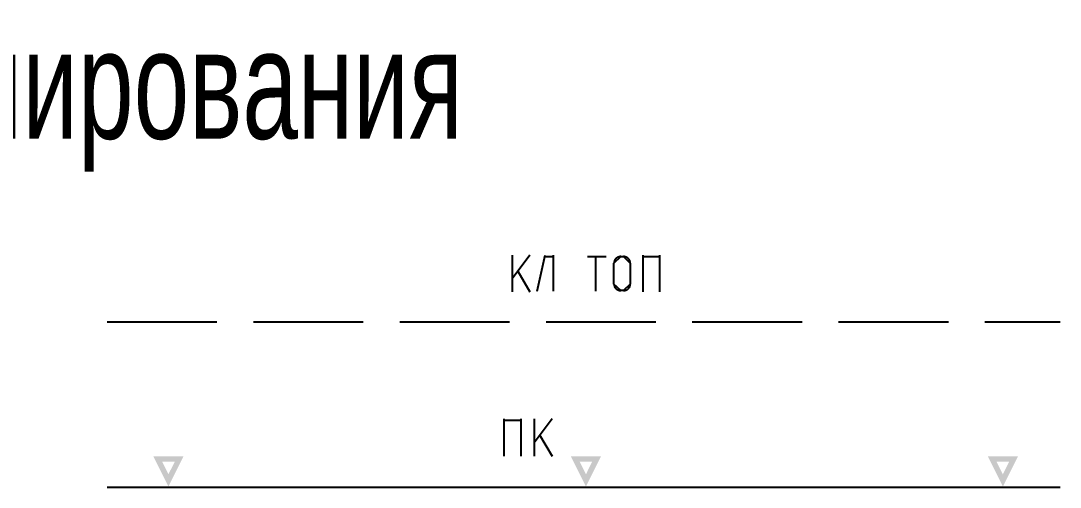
# Model space of a CAD drawing. Extents: x 8646 to 18206, y -17605 to -192.
# Drawn here: x 11145.97 to 11166.28, y -8999.77 to -8990.66 of the extents above; entities that cross this region are included whole.
import ezdxf

# ---------------------------------------------------------------- set-up
doc = ezdxf.new("R2010")
doc.units = 0
doc.layers.get('0').update_dxf_attribs({"linetype": 'CONTINUOUS'})
doc.styles.add('STYLE-ARIAL_NARROW', font='ARIALN.TTF')

msp = doc.modelspace()

# ---------------------------------------------------------------- hatches: boundary and pattern name
at = {"linetype": 'CONTINUOUS'}
h = msp.add_hatch(color=8, dxfattribs=at)
h.paths.add_polyline_path([(11148.856, -8999.756), (11148.56, -8999.164), (11149.152, -8999.164)])
h.paths.add_polyline_path([(11148.856, -8999.518), (11148.732, -8999.271), (11148.98, -8999.271)], flags=16)
h = msp.add_hatch(color=8, dxfattribs=at)
h.paths.add_polyline_path([(11157.012, -8999.756), (11156.716, -8999.164), (11157.308, -8999.164)])
h.paths.add_polyline_path([(11157.012, -8999.518), (11156.888, -8999.271), (11157.135, -8999.271)], flags=16)
h = msp.add_hatch(color=8, dxfattribs=at)
h.paths.add_polyline_path([(11165.157, -8999.756), (11164.861, -8999.164), (11165.453, -8999.164)])
h.paths.add_polyline_path([(11165.157, -8999.518), (11165.033, -8999.271), (11165.281, -8999.271)], flags=16)

# ---------------------------------------------------------------- linework, layer by layer
at = {"color": 8, "linetype": 'CONTINUOUS'}
for p, q in [((11155.573, -8995.241), (11155.573, -8995.956)), ((11155.918, -8995.241), (11155.573, -8995.701)), ((11156.062, -8995.941), (11156.218, -8995.241)), ((11156.218, -8995.266), (11156.374, -8995.266)), ((11156.374, -8995.241), (11156.374, -8995.941)), ((11157.045, -8995.266), (11157.408, -8995.266)), ((11157.2, -8995.266), (11157.2, -8995.939)), ((11157.56, -8995.803), (11157.56, -8995.394)), ((11157.693, -8995.267), (11157.746, -8995.267)), ((11157.879, -8995.394), (11157.879, -8995.803)), ((11158.132, -8995.956), (11158.132, -8995.241)), ((11158.132, -8995.267), (11158.45, -8995.267)), ((11158.45, -8995.241), (11158.45, -8995.956)), ((11155.679, -8995.548), (11155.918, -8995.956)), ((11157.746, -8995.93), (11157.693, -8995.93)), ((11147.658, -8996.538), (11149.801, -8996.538)), ((11150.516, -8996.538), (11152.659, -8996.538)), ((11153.374, -8996.538), (11155.518, -8996.538)), ((11156.232, -8996.538), (11158.376, -8996.538)), ((11159.09, -8996.538), (11161.234, -8996.538)), ((11161.948, -8996.538), (11164.092, -8996.538)), ((11164.807, -8996.538), (11166.277, -8996.538)), ((11155.414, -8999.164), (11155.414, -8998.433)), ((11155.414, -8998.459), (11155.74, -8998.459)), ((11155.74, -8998.433), (11155.74, -8999.164)), ((11155.999, -8998.433), (11155.999, -8999.164)), ((11156.352, -8998.433), (11155.999, -8998.903)), ((11156.107, -8998.746), (11156.352, -8999.164)), ((11147.658, -8999.77), (11166.277, -8999.77))]:
    msp.add_line(p, q, dxfattribs=at)
at = {"color": 8, "linetype": 'CONTINUOUS', "flags": 128}
for points in [[(11157.693, -8995.267), (11157.686, -8995.267), (11157.679, -8995.267), (11157.672, -8995.268), (11157.665, -8995.27), (11157.659, -8995.271), (11157.652, -8995.273), (11157.645, -8995.275), (11157.639, -8995.278), (11157.633, -8995.281), (11157.627, -8995.284), (11157.621, -8995.287), (11157.615, -8995.291), (11157.61, -8995.295), (11157.604, -8995.299), (11157.599, -8995.304), (11157.594, -8995.309), (11157.59, -8995.314), (11157.586, -8995.319), (11157.582, -8995.325), (11157.578, -8995.331), (11157.575, -8995.336), (11157.572, -8995.342), (11157.569, -8995.349), (11157.567, -8995.355), (11157.565, -8995.361), (11157.563, -8995.368), (11157.562, -8995.374), (11157.561, -8995.381), (11157.56, -8995.388), (11157.56, -8995.394)], [(11157.879, -8995.394), (11157.879, -8995.388), (11157.878, -8995.381), (11157.877, -8995.374), (11157.876, -8995.368), (11157.874, -8995.361), (11157.872, -8995.355), (11157.87, -8995.349), (11157.867, -8995.342), (11157.864, -8995.336), (11157.861, -8995.331), (11157.857, -8995.325), (11157.853, -8995.319), (11157.849, -8995.314), (11157.845, -8995.309), (11157.84, -8995.304), (11157.835, -8995.299), (11157.83, -8995.295), (11157.824, -8995.291), (11157.818, -8995.287), (11157.812, -8995.284), (11157.806, -8995.281), (11157.8, -8995.278), (11157.794, -8995.275), (11157.787, -8995.273), (11157.78, -8995.271), (11157.774, -8995.27), (11157.767, -8995.268), (11157.76, -8995.267), (11157.753, -8995.267), (11157.746, -8995.267)], [(11157.56, -8995.803), (11157.56, -8995.809), (11157.561, -8995.816), (11157.562, -8995.823), (11157.563, -8995.829), (11157.565, -8995.836), (11157.567, -8995.842), (11157.569, -8995.848), (11157.572, -8995.855), (11157.575, -8995.861), (11157.578, -8995.867), (11157.582, -8995.872), (11157.586, -8995.878), (11157.59, -8995.883), (11157.594, -8995.888), (11157.599, -8995.893), (11157.604, -8995.898), (11157.61, -8995.902), (11157.615, -8995.906), (11157.621, -8995.91), (11157.627, -8995.913), (11157.633, -8995.916), (11157.639, -8995.919), (11157.645, -8995.922), (11157.652, -8995.924), (11157.659, -8995.926), (11157.665, -8995.928), (11157.672, -8995.929), (11157.679, -8995.93), (11157.686, -8995.93), (11157.693, -8995.93)], [(11157.746, -8995.93), (11157.753, -8995.93), (11157.76, -8995.93), (11157.767, -8995.929), (11157.774, -8995.928), (11157.78, -8995.926), (11157.787, -8995.924), (11157.794, -8995.922), (11157.8, -8995.919), (11157.806, -8995.916), (11157.812, -8995.913), (11157.818, -8995.91), (11157.824, -8995.906), (11157.83, -8995.902), (11157.835, -8995.898), (11157.84, -8995.893), (11157.845, -8995.888), (11157.849, -8995.883), (11157.853, -8995.878), (11157.857, -8995.872), (11157.861, -8995.867), (11157.864, -8995.861), (11157.867, -8995.855), (11157.87, -8995.848), (11157.872, -8995.842), (11157.874, -8995.836), (11157.876, -8995.829), (11157.877, -8995.823), (11157.878, -8995.816), (11157.879, -8995.809), (11157.879, -8995.803)]]:
    msp.add_lwpolyline(points, close=True, dxfattribs=at)

# ---------------------------------------------------------------- texts
at = {"color": 8, "linetype": 'CONTINUOUS', "style": 'STYLE-ARIAL_NARROW', "width": 0.79841}
msp.add_text('Условные обозначения линий градостроительного регулирования', height=2.13484, dxfattribs=at).set_placement((11094.23, -8992.965))

doc.saveas('drawing.dxf')
